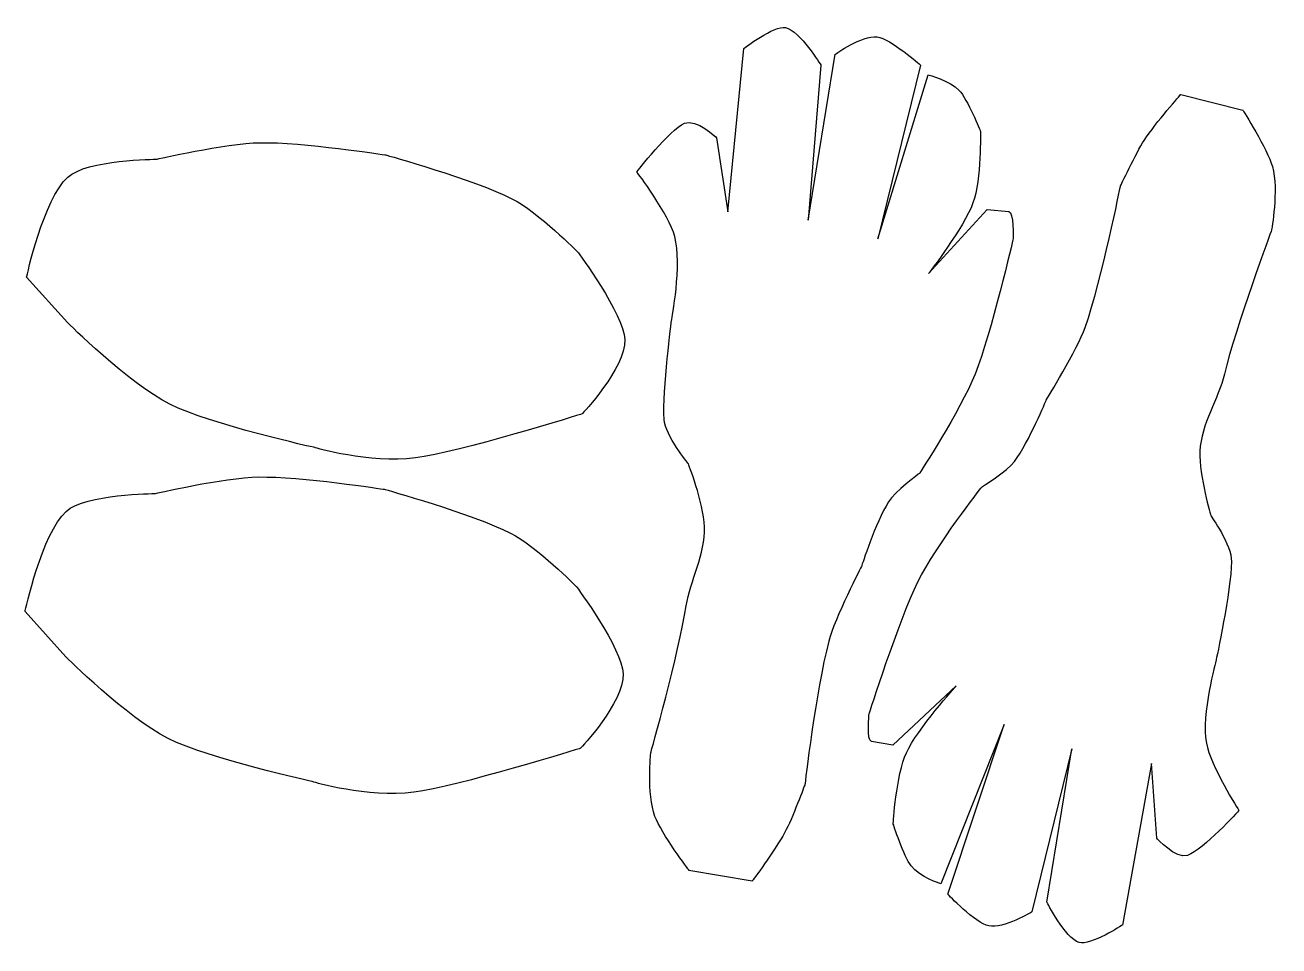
# Model space of a CAD drawing. Extents: x 0 to 162, y 0 to 119.
import ezdxf

# ---------------------------------------------------------------- set-up
doc = ezdxf.new("R2010")
doc.units = 0
doc.layers.add('Body', color=7, linetype='CONTINUOUS')
doc.layers.add('Tail', color=7, linetype='CONTINUOUS')

msp = doc.modelspace()

# ---------------------------------------------------------------- linework, layer by layer
at = {"layer": 'Body', "color": 7}
for p, q in [((5.519973, 80.22946), (0.231667, 86.117757)), ((5.317032, 37.002928), (0.028726, 42.891225))]:
    msp.add_line(p, q, dxfattribs=at)
for points in [[(17.00625, 101.357757), (17.00625, 101.357757), (25.922523, 103.410064), (30.459098, 103.494971)], [(30.459098, 103.494971), (35.81794, 103.595272), (46.6925, 101.913382), (46.6925, 101.913382)], [(5.552617, 99.049997), (8.010922, 101.283406), (17.00625, 101.357757), (17.00625, 101.357757)], [(46.6925, 101.913382), (46.6925, 101.913382), (58.155454, 98.711786), (63.024126, 96.248182)], [(0.231667, 86.117757), (0.231667, 86.117757), (2.419392, 96.203406), (5.552617, 99.049997)], [(63.024126, 96.248182), (66.445929, 94.516709), (71.563921, 89.32815), (71.563921, 89.32815)], [(71.563921, 89.32815), (71.563921, 89.32815), (77.53219, 81.274143), (77.614156, 78.031508)], [(18.758969, 69.687042), (13.352433, 72.416812), (5.519973, 80.22946), (5.519973, 80.22946)], [(77.614156, 78.031508), (77.708382, 74.303804), (72.0925, 68.417132), (72.0925, 68.417132)], [(37.522264, 64.071438), (37.522264, 64.071438), (24.019865, 67.030802), (18.758969, 69.687042)], [(72.0925, 68.417132), (72.0925, 68.417132), (56.046809, 63.423029), (50.533948, 62.730027)], [(50.533948, 62.730027), (44.523398, 61.974464), (37.522264, 64.071438), (37.522264, 64.071438)], [(16.803309, 58.131225), (16.803309, 58.131225), (25.719582, 60.183531), (30.256157, 60.268439)], [(30.256157, 60.268439), (35.614999, 60.36874), (46.489559, 58.68685), (46.489559, 58.68685)], [(46.489559, 58.68685), (46.489559, 58.68685), (57.952513, 55.485254), (62.821185, 53.021649)], [(5.349677, 55.823465), (7.807981, 58.056874), (16.803309, 58.131225), (16.803309, 58.131225)], [(0.028726, 42.891225), (0.028726, 42.891225), (2.216452, 52.976874), (5.349677, 55.823465)], [(62.821185, 53.021649), (66.242988, 51.290176), (71.36098, 46.101618), (71.36098, 46.101618)], [(71.36098, 46.101618), (71.36098, 46.101618), (77.32925, 38.047611), (77.411215, 34.804976)], [(18.556028, 26.46051), (13.149493, 29.190279), (5.317032, 37.002928), (5.317032, 37.002928)], [(77.411215, 34.804976), (77.505441, 31.077272), (71.889559, 25.1906), (71.889559, 25.1906)], [(37.319323, 20.844906), (37.319323, 20.844906), (23.816924, 23.80427), (18.556028, 26.46051)], [(71.889559, 25.1906), (71.889559, 25.1906), (55.843868, 20.196497), (50.331008, 19.503495)], [(50.331008, 19.503495), (44.320457, 18.747932), (37.319323, 20.844906), (37.319323, 20.844906)]]:
    msp.add_open_spline(points, degree=3, dxfattribs=at)
at = {"layer": 'Tail', "color": 7}
for p, q in [((90.947229, 94.55265), (93.013861, 115.674009)), ((101.368574, 93.489546), (104.859103, 114.930361)), ((103.003657, 113.503767), (101.368574, 93.489546)), ((115.86604, 113.525188), (110.346577, 91.06034)), ((110.346577, 91.06034), (116.882164, 112.250219)), ((149.562357, 109.744445), (157.585405, 107.695999)), ((149.562357, 109.744445), (149.562357, 109.744445)), ((89.50525, 104.142062), (90.947229, 94.55265)), ((116.933956, 86.577616), (124.502304, 94.859516)), ((124.502304, 94.859516), (127.300011, 94.60945)), ((120.506307, 33.254988), (112.299774, 25.604982)), ((126.714028, 28.259729), (118.504491, 7.660496)), ((119.41538, 6.308337), (126.714028, 28.259729)), ((112.299774, 25.604982), (109.531031, 26.078023)), ((135.468963, 25.120194), (130.274658, 4.027269)), ((132.238266, 5.300883), (135.468963, 25.120194)), ((145.771883, 23.226936), (142.022465, 2.33855)), ((146.442226, 13.552912), (145.771883, 23.226936)), ((94.089069, 8.009158), (85.927883, 9.409312)), ((94.089069, 8.009158), (94.089069, 8.009158))]:
    msp.add_line(p, q, dxfattribs=at)
for points in [[(93.013861, 115.674009), (93.013861, 115.674009), (96.952271, 118.699234), (98.424458, 118.379408)], [(98.424458, 118.379408), (100.282203, 117.975823), (103.003657, 113.503767), (103.003657, 113.503767)], [(104.859103, 114.930361), (104.859103, 114.930361), (108.327894, 117.427316), (110.262329, 117.180361)], [(110.262329, 117.180361), (111.996874, 116.958924), (115.86604, 113.525188), (115.86604, 113.525188)], [(116.882164, 112.250219), (116.882164, 112.250219), (119.67097, 111.567168), (120.897965, 110.249852)], [(120.897965, 110.249852), (121.922797, 109.149575), (123.637638, 104.997442), (123.637638, 104.997442)], [(144.823236, 103.787521), (146.375729, 106.151676), (149.562357, 109.744445), (149.562357, 109.744445)], [(157.585405, 107.695999), (157.585405, 107.695999), (160.789051, 102.630482), (161.411653, 100.395401)], [(79.188247, 99.710903), (79.188247, 99.710903), (83.389425, 105.179809), (85.347829, 106.020943)], [(85.347829, 106.020943), (86.828426, 106.656861), (89.50525, 104.142062), (89.50525, 104.142062)], [(123.637638, 104.997442), (123.637638, 104.997442), (123.77162, 98.726282), (122.670186, 95.699841)], [(141.749312, 97.846643), (141.749312, 97.846643), (143.771382, 102.185744), (144.823236, 103.787521)], [(84.086898, 91.364458), (83.343647, 94.176724), (79.188247, 99.710903), (79.188247, 99.710903)], [(161.411653, 100.395401), (162.2572, 97.359961), (161.299713, 92.172347), (161.299713, 92.172347)], [(137.185011, 79.605446), (139.406574, 86.00251), (141.749312, 97.846643), (141.749312, 97.846643)], [(122.670186, 95.699841), (121.537061, 92.58634), (116.933956, 86.577616), (116.933956, 86.577616)], [(127.300011, 94.60945), (127.947775, 94.551557), (127.882057, 91.088415), (127.882057, 91.088415)], [(83.695003, 80.60265), (83.695003, 80.60265), (85.050694, 87.717729), (84.086898, 91.364458)], [(127.882057, 91.088415), (127.882057, 91.088415), (125.033704, 78.792204), (122.948121, 73.579444)], [(161.299713, 92.172347), (161.299713, 92.172347), (156.62303, 79.555058), (155.203147, 73.569268)], [(82.717852, 67.707874), (82.458851, 71.436771), (83.695003, 80.60265), (83.695003, 80.60265)], [(132.158706, 70.230192), (132.158706, 70.230192), (136.209704, 76.797028), (137.185011, 79.605446)], [(122.948121, 73.579444), (120.985092, 68.672994), (115.736224, 60.730788), (115.736224, 60.730788)], [(155.203147, 73.569268), (154.454701, 70.414056), (152.16546, 67.08292), (152.03801, 63.598093)], [(128.031015, 62.266583), (129.944998, 64.845664), (132.158706, 70.230192), (132.158706, 70.230192)], [(85.823216, 62.027323), (85.823216, 62.027323), (82.86415, 65.601568), (82.717852, 67.707874)], [(152.03801, 63.598093), (151.91904, 60.344975), (153.481043, 55.238207), (153.481043, 55.238207)], [(87.930297, 53.809642), (87.788684, 57.061853), (85.823216, 62.027323), (85.823216, 62.027323)], [(123.76758, 58.923202), (123.76758, 58.923202), (127.147955, 61.076667), (128.031015, 62.266583)], [(115.736224, 60.730788), (115.736224, 60.730788), (112.538925, 58.31384), (111.753872, 57.057104)], [(115.55108, 46.692562), (117.900267, 51.426278), (123.76758, 58.923202), (123.76758, 58.923202)], [(111.753872, 57.057104), (110.052313, 54.333194), (108.276382, 48.788853), (108.276382, 48.788853)], [(153.481043, 55.238207), (153.481043, 55.238207), (156.144741, 51.438729), (156.122095, 49.327471)], [(85.572854, 43.617249), (86.066529, 46.822216), (88.081993, 50.325786), (87.930297, 53.809642)], [(108.276382, 48.788853), (108.276382, 48.788853), (104.763615, 41.919034), (104.016069, 39.041606)], [(156.122095, 49.327471), (156.082008, 45.589803), (154.116675, 36.552165), (154.116675, 36.552165)], [(109.232486, 29.634335), (109.232486, 29.634335), (113.055233, 41.66332), (115.55108, 46.692562)], [(80.983802, 24.586135), (80.983802, 24.586135), (84.636298, 37.537066), (85.572854, 43.617249)], [(104.016069, 39.041606), (102.313296, 32.487345), (100.925426, 20.493774), (100.925426, 20.493774)], [(154.116675, 36.552165), (154.116675, 36.552165), (152.196223, 29.568319), (152.865243, 25.856188)], [(114.058808, 24.620809), (115.437341, 27.633696), (120.506307, 33.254988), (120.506307, 33.254988)], [(109.531031, 26.078023), (108.889975, 26.187544), (109.232486, 29.634335), (109.232486, 29.634335)], [(81.529949, 16.380475), (80.444319, 19.338559), (80.983802, 24.586135), (80.983802, 24.586135)], [(112.35078, 15.430377), (112.35078, 15.430377), (112.718829, 21.69216), (114.058808, 24.620809)], [(152.865243, 25.856188), (153.381173, 22.993481), (157.080604, 17.14466), (157.080604, 17.14466)], [(100.925426, 20.493774), (100.925426, 20.493774), (99.256903, 16.006841), (98.336537, 14.326062)], [(85.927883, 9.409312), (85.927883, 9.409312), (82.32933, 14.202353), (81.529949, 16.380475)], [(157.080604, 17.14466), (157.080604, 17.14466), (152.455451, 12.029312), (150.436046, 11.347515)], [(114.661556, 9.975661), (113.728016, 11.154385), (112.35078, 15.430377), (112.35078, 15.430377)], [(98.336537, 14.326062), (96.978118, 11.845302), (94.089069, 8.009158), (94.089069, 8.009158)], [(150.436046, 11.347515), (148.909326, 10.832064), (146.442226, 13.552912), (146.442226, 13.552912)], [(118.504491, 7.660496), (118.504491, 7.660496), (115.779256, 8.564424), (114.661556, 9.975661)], [(124.708774, 2.216657), (122.9975, 2.576125), (119.41538, 6.308337), (119.41538, 6.308337)], [(136.412811, 0.074593), (134.593298, 0.625476), (132.238266, 5.300883), (132.238266, 5.300883)], [(130.274658, 4.027269), (130.274658, 4.027269), (126.617259, 1.815768), (124.708774, 2.216657)], [(142.022465, 2.33855), (142.022465, 2.33855), (137.854701, -0.361962), (136.412811, 0.074593)]]:
    msp.add_open_spline(points, degree=3, dxfattribs=at)

doc.saveas('drawing.dxf')
